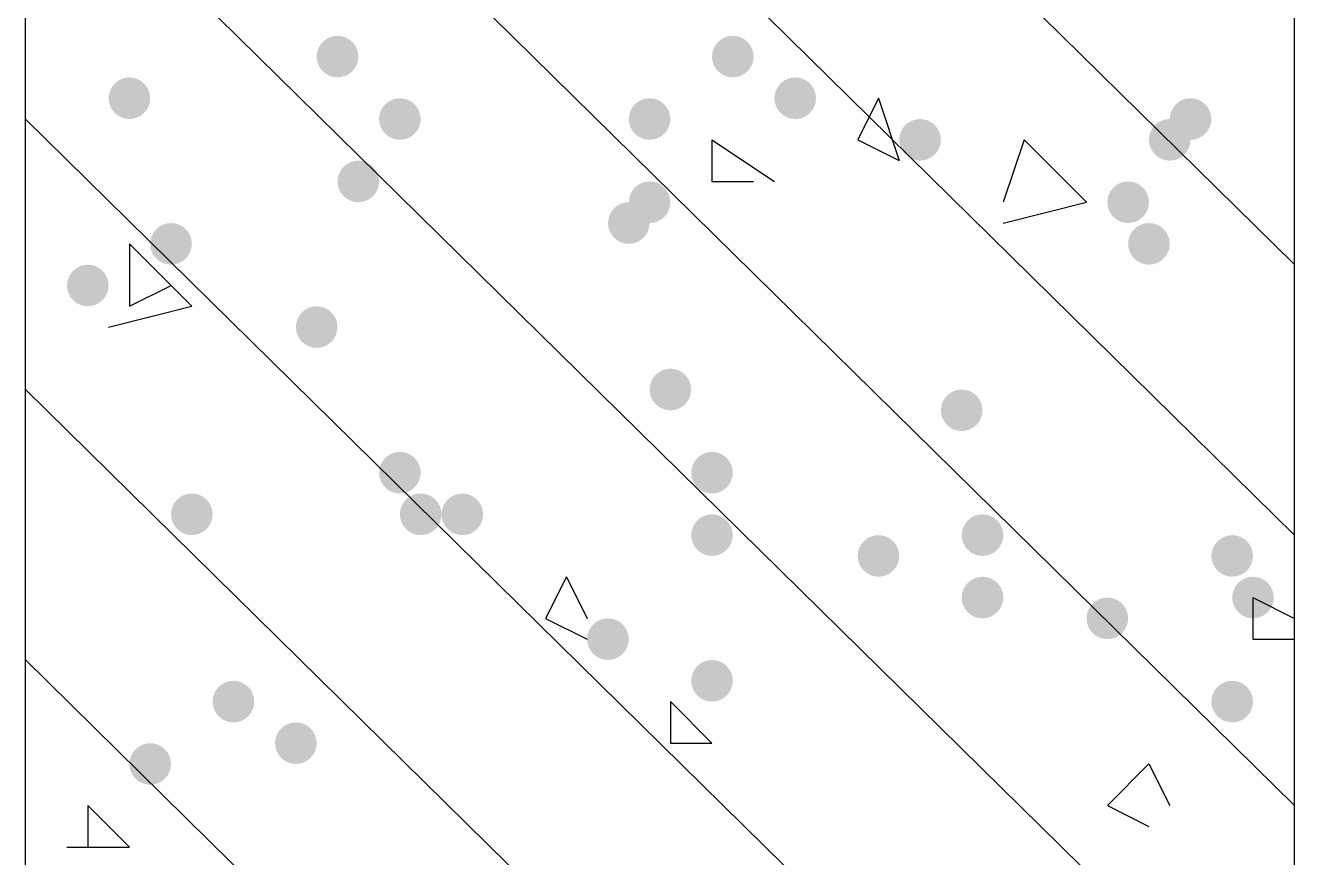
# Model space of a CAD drawing. Header units: inches. Extents: x 11 to 286, y 6 to 196.
# Drawn here: x 184.841 to 187.424, y 99.476 to 101.17 of the extents above; entities that cross this region are included whole.
import ezdxf

# ---------------------------------------------------------------- set-up
doc = ezdxf.new("R2010")
doc.units = ezdxf.units.IN
doc.header["$MEASUREMENT"] = 0
doc.layers.add('PDF_几何图形', color=7, linetype='Continuous')
doc.layers.add('PDF_实体填充', color=7, linetype='Continuous', true_color=0xffffff)

msp = doc.modelspace()

# ---------------------------------------------------------------- hatches: boundary and pattern name
at = {"layer": 'PDF_实体填充', "transparency": 33554559}
h = msp.add_hatch(color=7, dxfattribs=at)
edge = h.paths.add_edge_path(flags=0)
edge.add_spline(control_points=[(185.5188, 101.1061), (185.5188, 101.0828), (185.4997, 101.0638), (185.4764, 101.0638)], knot_values=[0, 0, 0, 0, 1, 1, 1, 1], degree=3, periodic=0)
edge.add_spline(control_points=[(185.4764, 101.0638), (185.4532, 101.0638), (185.4341, 101.0828), (185.4341, 101.1061)], knot_values=[0, 0, 0, 0, 1, 1, 1, 1], degree=3, periodic=0)
edge.add_line((185.4341, 101.1061), (185.4341, 101.1061))
edge.add_spline(control_points=[(185.4341, 101.1061), (185.4341, 101.1294), (185.4532, 101.1484), (185.4764, 101.1484)], knot_values=[0, 0, 0, 0, 1, 1, 1, 1], degree=3, periodic=0)
edge.add_spline(control_points=[(185.4764, 101.1484), (185.4997, 101.1484), (185.5188, 101.1294), (185.5188, 101.1061)], knot_values=[0, 0, 0, 0, 1, 1, 1, 1], degree=3, periodic=0)
edge.add_line((185.5188, 101.1061), (185.5188, 101.1061))
edge.add_line((185.5188, 101.1061), (185.5188, 101.1061))
h = msp.add_hatch(color=7, dxfattribs=at)
edge = h.paths.add_edge_path(flags=0)
edge.add_spline(control_points=[(186.3231, 101.1061), (186.3231, 101.0828), (186.3041, 101.0638), (186.2808, 101.0638)], knot_values=[0, 0, 0, 0, 1, 1, 1, 1], degree=3, periodic=0)
edge.add_spline(control_points=[(186.2808, 101.0638), (186.2575, 101.0638), (186.2384, 101.0828), (186.2384, 101.1061)], knot_values=[0, 0, 0, 0, 1, 1, 1, 1], degree=3, periodic=0)
edge.add_line((186.2384, 101.1061), (186.2384, 101.1061))
edge.add_spline(control_points=[(186.2384, 101.1061), (186.2384, 101.1294), (186.2575, 101.1484), (186.2808, 101.1484)], knot_values=[0, 0, 0, 0, 1, 1, 1, 1], degree=3, periodic=0)
edge.add_spline(control_points=[(186.2808, 101.1484), (186.3041, 101.1484), (186.3231, 101.1294), (186.3231, 101.1061)], knot_values=[0, 0, 0, 0, 1, 1, 1, 1], degree=3, periodic=0)
edge.add_line((186.3231, 101.1061), (186.3231, 101.1061))
edge.add_line((186.3231, 101.1061), (186.3231, 101.1061))
h = msp.add_hatch(color=7, dxfattribs=at)
edge = h.paths.add_edge_path(flags=0)
edge.add_spline(control_points=[(185.0954, 101.0214), (185.0954, 100.9982), (185.0764, 100.9791), (185.0531, 100.9791)], knot_values=[0, 0, 0, 0, 1, 1, 1, 1], degree=3, periodic=0)
edge.add_spline(control_points=[(185.0531, 100.9791), (185.0298, 100.9791), (185.0108, 100.9982), (185.0108, 101.0214)], knot_values=[0, 0, 0, 0, 1, 1, 1, 1], degree=3, periodic=0)
edge.add_line((185.0108, 101.0214), (185.0108, 101.0214))
edge.add_spline(control_points=[(185.0108, 101.0214), (185.0108, 101.0447), (185.0298, 101.0638), (185.0531, 101.0638)], knot_values=[0, 0, 0, 0, 1, 1, 1, 1], degree=3, periodic=0)
edge.add_spline(control_points=[(185.0531, 101.0638), (185.0764, 101.0638), (185.0954, 101.0447), (185.0954, 101.0214)], knot_values=[0, 0, 0, 0, 1, 1, 1, 1], degree=3, periodic=0)
edge.add_line((185.0954, 101.0214), (185.0954, 101.0214))
edge.add_line((185.0954, 101.0214), (185.0954, 101.0214))
h = msp.add_hatch(color=7, dxfattribs=at)
edge = h.paths.add_edge_path(flags=0)
edge.add_spline(control_points=[(186.4501, 101.0214), (186.4501, 100.9982), (186.4311, 100.9791), (186.4078, 100.9791)], knot_values=[0, 0, 0, 0, 1, 1, 1, 1], degree=3, periodic=0)
edge.add_spline(control_points=[(186.4078, 100.9791), (186.3845, 100.9791), (186.3654, 100.9982), (186.3654, 101.0214)], knot_values=[0, 0, 0, 0, 1, 1, 1, 1], degree=3, periodic=0)
edge.add_line((186.3654, 101.0214), (186.3654, 101.0214))
edge.add_spline(control_points=[(186.3654, 101.0214), (186.3654, 101.0447), (186.3845, 101.0638), (186.4078, 101.0638)], knot_values=[0, 0, 0, 0, 1, 1, 1, 1], degree=3, periodic=0)
edge.add_spline(control_points=[(186.4078, 101.0638), (186.4311, 101.0638), (186.4501, 101.0447), (186.4501, 101.0214)], knot_values=[0, 0, 0, 0, 1, 1, 1, 1], degree=3, periodic=0)
edge.add_line((186.4501, 101.0214), (186.4501, 101.0214))
edge.add_line((186.4501, 101.0214), (186.4501, 101.0214))
h = msp.add_hatch(color=7, dxfattribs=at)
edge = h.paths.add_edge_path(flags=0)
edge.add_spline(control_points=[(185.6458, 100.9791), (185.6458, 100.9558), (185.6267, 100.9368), (185.6034, 100.9368)], knot_values=[0, 0, 0, 0, 1, 1, 1, 1], degree=3, periodic=0)
edge.add_spline(control_points=[(185.6034, 100.9368), (185.5802, 100.9368), (185.5611, 100.9558), (185.5611, 100.9791)], knot_values=[0, 0, 0, 0, 1, 1, 1, 1], degree=3, periodic=0)
edge.add_line((185.5611, 100.9791), (185.5611, 100.9791))
edge.add_spline(control_points=[(185.5611, 100.9791), (185.5611, 101.0024), (185.5802, 101.0214), (185.6034, 101.0214)], knot_values=[0, 0, 0, 0, 1, 1, 1, 1], degree=3, periodic=0)
edge.add_spline(control_points=[(185.6034, 101.0214), (185.6267, 101.0214), (185.6458, 101.0024), (185.6458, 100.9791)], knot_values=[0, 0, 0, 0, 1, 1, 1, 1], degree=3, periodic=0)
edge.add_line((185.6458, 100.9791), (185.6458, 100.9791))
edge.add_line((185.6458, 100.9791), (185.6458, 100.9791))
h = msp.add_hatch(color=7, dxfattribs=at)
edge = h.paths.add_edge_path(flags=0)
edge.add_spline(control_points=[(186.1538, 100.9791), (186.1538, 100.9558), (186.1347, 100.9368), (186.1114, 100.9368)], knot_values=[0, 0, 0, 0, 1, 1, 1, 1], degree=3, periodic=0)
edge.add_spline(control_points=[(186.1114, 100.9368), (186.0882, 100.9368), (186.0691, 100.9558), (186.0691, 100.9791)], knot_values=[0, 0, 0, 0, 1, 1, 1, 1], degree=3, periodic=0)
edge.add_line((186.0691, 100.9791), (186.0691, 100.9791))
edge.add_spline(control_points=[(186.0691, 100.9791), (186.0691, 101.0024), (186.0882, 101.0214), (186.1114, 101.0214)], knot_values=[0, 0, 0, 0, 1, 1, 1, 1], degree=3, periodic=0)
edge.add_spline(control_points=[(186.1114, 101.0214), (186.1347, 101.0214), (186.1538, 101.0024), (186.1538, 100.9791)], knot_values=[0, 0, 0, 0, 1, 1, 1, 1], degree=3, periodic=0)
edge.add_line((186.1538, 100.9791), (186.1538, 100.9791))
edge.add_line((186.1538, 100.9791), (186.1538, 100.9791))
h = msp.add_hatch(color=7, dxfattribs=at)
edge = h.paths.add_edge_path(flags=0)
edge.add_spline(control_points=[(187.2544, 100.9791), (187.2544, 100.9558), (187.2354, 100.9368), (187.2121, 100.9368)], knot_values=[0, 0, 0, 0, 1, 1, 1, 1], degree=3, periodic=0)
edge.add_spline(control_points=[(187.2121, 100.9368), (187.1888, 100.9368), (187.1698, 100.9558), (187.1698, 100.9791)], knot_values=[0, 0, 0, 0, 1, 1, 1, 1], degree=3, periodic=0)
edge.add_line((187.1698, 100.9791), (187.1698, 100.9791))
edge.add_spline(control_points=[(187.1698, 100.9791), (187.1698, 101.0024), (187.1888, 101.0214), (187.2121, 101.0214)], knot_values=[0, 0, 0, 0, 1, 1, 1, 1], degree=3, periodic=0)
edge.add_spline(control_points=[(187.2121, 101.0214), (187.2354, 101.0214), (187.2544, 101.0024), (187.2544, 100.9791)], knot_values=[0, 0, 0, 0, 1, 1, 1, 1], degree=3, periodic=0)
edge.add_line((187.2544, 100.9791), (187.2544, 100.9791))
edge.add_line((187.2544, 100.9791), (187.2544, 100.9791))
h = msp.add_hatch(color=7, dxfattribs=at)
edge = h.paths.add_edge_path(flags=0)
edge.add_spline(control_points=[(186.7041, 100.9368), (186.7041, 100.9135), (186.6851, 100.8944), (186.6618, 100.8944)], knot_values=[0, 0, 0, 0, 1, 1, 1, 1], degree=3, periodic=0)
edge.add_spline(control_points=[(186.6618, 100.8944), (186.6385, 100.8944), (186.6194, 100.9135), (186.6194, 100.9368)], knot_values=[0, 0, 0, 0, 1, 1, 1, 1], degree=3, periodic=0)
edge.add_line((186.6194, 100.9368), (186.6194, 100.9368))
edge.add_spline(control_points=[(186.6194, 100.9368), (186.6194, 100.9601), (186.6385, 100.9791), (186.6618, 100.9791)], knot_values=[0, 0, 0, 0, 1, 1, 1, 1], degree=3, periodic=0)
edge.add_spline(control_points=[(186.6618, 100.9791), (186.6851, 100.9791), (186.7041, 100.9601), (186.7041, 100.9368)], knot_values=[0, 0, 0, 0, 1, 1, 1, 1], degree=3, periodic=0)
edge.add_line((186.7041, 100.9368), (186.7041, 100.9368))
edge.add_line((186.7041, 100.9368), (186.7041, 100.9368))
h = msp.add_hatch(color=7, dxfattribs=at)
edge = h.paths.add_edge_path(flags=0)
edge.add_spline(control_points=[(187.2121, 100.9368), (187.2121, 100.9135), (187.1931, 100.8944), (187.1698, 100.8944)], knot_values=[0, 0, 0, 0, 1, 1, 1, 1], degree=3, periodic=0)
edge.add_spline(control_points=[(187.1698, 100.8944), (187.1465, 100.8944), (187.1274, 100.9135), (187.1274, 100.9368)], knot_values=[0, 0, 0, 0, 1, 1, 1, 1], degree=3, periodic=0)
edge.add_line((187.1274, 100.9368), (187.1274, 100.9368))
edge.add_spline(control_points=[(187.1274, 100.9368), (187.1274, 100.9601), (187.1465, 100.9791), (187.1698, 100.9791)], knot_values=[0, 0, 0, 0, 1, 1, 1, 1], degree=3, periodic=0)
edge.add_spline(control_points=[(187.1698, 100.9791), (187.1931, 100.9791), (187.2121, 100.9601), (187.2121, 100.9368)], knot_values=[0, 0, 0, 0, 1, 1, 1, 1], degree=3, periodic=0)
edge.add_line((187.2121, 100.9368), (187.2121, 100.9368))
edge.add_line((187.2121, 100.9368), (187.2121, 100.9368))
h = msp.add_hatch(color=7, dxfattribs=at)
edge = h.paths.add_edge_path(flags=0)
edge.add_spline(control_points=[(185.5611, 100.8521), (185.5611, 100.8288), (185.5421, 100.8098), (185.5188, 100.8098)], knot_values=[0, 0, 0, 0, 1, 1, 1, 1], degree=3, periodic=0)
edge.add_spline(control_points=[(185.5188, 100.8098), (185.4955, 100.8098), (185.4764, 100.8288), (185.4764, 100.8521)], knot_values=[0, 0, 0, 0, 1, 1, 1, 1], degree=3, periodic=0)
edge.add_line((185.4764, 100.8521), (185.4764, 100.8521))
edge.add_spline(control_points=[(185.4764, 100.8521), (185.4764, 100.8754), (185.4955, 100.8944), (185.5188, 100.8944)], knot_values=[0, 0, 0, 0, 1, 1, 1, 1], degree=3, periodic=0)
edge.add_spline(control_points=[(185.5188, 100.8944), (185.5421, 100.8944), (185.5611, 100.8754), (185.5611, 100.8521)], knot_values=[0, 0, 0, 0, 1, 1, 1, 1], degree=3, periodic=0)
edge.add_line((185.5611, 100.8521), (185.5611, 100.8521))
edge.add_line((185.5611, 100.8521), (185.5611, 100.8521))
h = msp.add_hatch(color=7, dxfattribs=at)
edge = h.paths.add_edge_path(flags=0)
edge.add_spline(control_points=[(186.1538, 100.8098), (186.1538, 100.7865), (186.1347, 100.7674), (186.1114, 100.7674)], knot_values=[0, 0, 0, 0, 1, 1, 1, 1], degree=3, periodic=0)
edge.add_spline(control_points=[(186.1114, 100.7674), (186.0882, 100.7674), (186.0691, 100.7865), (186.0691, 100.8098)], knot_values=[0, 0, 0, 0, 1, 1, 1, 1], degree=3, periodic=0)
edge.add_line((186.0691, 100.8098), (186.0691, 100.8098))
edge.add_spline(control_points=[(186.0691, 100.8098), (186.0691, 100.8331), (186.0882, 100.8521), (186.1114, 100.8521)], knot_values=[0, 0, 0, 0, 1, 1, 1, 1], degree=3, periodic=0)
edge.add_spline(control_points=[(186.1114, 100.8521), (186.1347, 100.8521), (186.1538, 100.8331), (186.1538, 100.8098)], knot_values=[0, 0, 0, 0, 1, 1, 1, 1], degree=3, periodic=0)
edge.add_line((186.1538, 100.8098), (186.1538, 100.8098))
edge.add_line((186.1538, 100.8098), (186.1538, 100.8098))
h = msp.add_hatch(color=7, dxfattribs=at)
edge = h.paths.add_edge_path(flags=0)
edge.add_spline(control_points=[(187.1274, 100.8098), (187.1274, 100.7865), (187.1084, 100.7674), (187.0851, 100.7674)], knot_values=[0, 0, 0, 0, 1, 1, 1, 1], degree=3, periodic=0)
edge.add_spline(control_points=[(187.0851, 100.7674), (187.0618, 100.7674), (187.0428, 100.7865), (187.0428, 100.8098)], knot_values=[0, 0, 0, 0, 1, 1, 1, 1], degree=3, periodic=0)
edge.add_line((187.0428, 100.8098), (187.0428, 100.8098))
edge.add_spline(control_points=[(187.0428, 100.8098), (187.0428, 100.8331), (187.0618, 100.8521), (187.0851, 100.8521)], knot_values=[0, 0, 0, 0, 1, 1, 1, 1], degree=3, periodic=0)
edge.add_spline(control_points=[(187.0851, 100.8521), (187.1084, 100.8521), (187.1274, 100.8331), (187.1274, 100.8098)], knot_values=[0, 0, 0, 0, 1, 1, 1, 1], degree=3, periodic=0)
edge.add_line((187.1274, 100.8098), (187.1274, 100.8098))
edge.add_line((187.1274, 100.8098), (187.1274, 100.8098))
h = msp.add_hatch(color=7, dxfattribs=at)
edge = h.paths.add_edge_path(flags=0)
edge.add_spline(control_points=[(186.1114, 100.7674), (186.1114, 100.7442), (186.0924, 100.7251), (186.0691, 100.7251)], knot_values=[0, 0, 0, 0, 1, 1, 1, 1], degree=3, periodic=0)
edge.add_spline(control_points=[(186.0691, 100.7251), (186.0458, 100.7251), (186.0268, 100.7442), (186.0268, 100.7674)], knot_values=[0, 0, 0, 0, 1, 1, 1, 1], degree=3, periodic=0)
edge.add_line((186.0268, 100.7674), (186.0268, 100.7674))
edge.add_spline(control_points=[(186.0268, 100.7674), (186.0268, 100.7907), (186.0458, 100.8098), (186.0691, 100.8098)], knot_values=[0, 0, 0, 0, 1, 1, 1, 1], degree=3, periodic=0)
edge.add_spline(control_points=[(186.0691, 100.8098), (186.0924, 100.8098), (186.1114, 100.7907), (186.1114, 100.7674)], knot_values=[0, 0, 0, 0, 1, 1, 1, 1], degree=3, periodic=0)
edge.add_line((186.1114, 100.7674), (186.1114, 100.7674))
edge.add_line((186.1114, 100.7674), (186.1114, 100.7674))
h = msp.add_hatch(color=7, dxfattribs=at)
edge = h.paths.add_edge_path(flags=0)
edge.add_spline(control_points=[(185.1801, 100.7251), (185.1801, 100.7018), (185.1611, 100.6828), (185.1378, 100.6828)], knot_values=[0, 0, 0, 0, 1, 1, 1, 1], degree=3, periodic=0)
edge.add_spline(control_points=[(185.1378, 100.6828), (185.1145, 100.6828), (185.0954, 100.7018), (185.0954, 100.7251)], knot_values=[0, 0, 0, 0, 1, 1, 1, 1], degree=3, periodic=0)
edge.add_line((185.0954, 100.7251), (185.0954, 100.7251))
edge.add_spline(control_points=[(185.0954, 100.7251), (185.0954, 100.7484), (185.1145, 100.7674), (185.1378, 100.7674)], knot_values=[0, 0, 0, 0, 1, 1, 1, 1], degree=3, periodic=0)
edge.add_spline(control_points=[(185.1378, 100.7674), (185.1611, 100.7674), (185.1801, 100.7484), (185.1801, 100.7251)], knot_values=[0, 0, 0, 0, 1, 1, 1, 1], degree=3, periodic=0)
edge.add_line((185.1801, 100.7251), (185.1801, 100.7251))
edge.add_line((185.1801, 100.7251), (185.1801, 100.7251))
h = msp.add_hatch(color=7, dxfattribs=at)
edge = h.paths.add_edge_path(flags=0)
edge.add_spline(control_points=[(187.1698, 100.7251), (187.1698, 100.7018), (187.1507, 100.6828), (187.1274, 100.6828)], knot_values=[0, 0, 0, 0, 1, 1, 1, 1], degree=3, periodic=0)
edge.add_spline(control_points=[(187.1274, 100.6828), (187.1042, 100.6828), (187.0851, 100.7018), (187.0851, 100.7251)], knot_values=[0, 0, 0, 0, 1, 1, 1, 1], degree=3, periodic=0)
edge.add_line((187.0851, 100.7251), (187.0851, 100.7251))
edge.add_spline(control_points=[(187.0851, 100.7251), (187.0851, 100.7484), (187.1042, 100.7674), (187.1274, 100.7674)], knot_values=[0, 0, 0, 0, 1, 1, 1, 1], degree=3, periodic=0)
edge.add_spline(control_points=[(187.1274, 100.7674), (187.1507, 100.7674), (187.1698, 100.7484), (187.1698, 100.7251)], knot_values=[0, 0, 0, 0, 1, 1, 1, 1], degree=3, periodic=0)
edge.add_line((187.1698, 100.7251), (187.1698, 100.7251))
edge.add_line((187.1698, 100.7251), (187.1698, 100.7251))
h = msp.add_hatch(color=7, dxfattribs=at)
edge = h.paths.add_edge_path(flags=0)
edge.add_spline(control_points=[(185.0108, 100.6404), (185.0108, 100.6172), (184.9917, 100.5981), (184.9684, 100.5981)], knot_values=[0, 0, 0, 0, 1, 1, 1, 1], degree=3, periodic=0)
edge.add_spline(control_points=[(184.9684, 100.5981), (184.9452, 100.5981), (184.9261, 100.6172), (184.9261, 100.6404)], knot_values=[0, 0, 0, 0, 1, 1, 1, 1], degree=3, periodic=0)
edge.add_line((184.9261, 100.6404), (184.9261, 100.6404))
edge.add_spline(control_points=[(184.9261, 100.6404), (184.9261, 100.6637), (184.9452, 100.6828), (184.9684, 100.6828)], knot_values=[0, 0, 0, 0, 1, 1, 1, 1], degree=3, periodic=0)
edge.add_spline(control_points=[(184.9684, 100.6828), (184.9917, 100.6828), (185.0108, 100.6637), (185.0108, 100.6404)], knot_values=[0, 0, 0, 0, 1, 1, 1, 1], degree=3, periodic=0)
edge.add_line((185.0108, 100.6404), (185.0108, 100.6404))
edge.add_line((185.0108, 100.6404), (185.0108, 100.6404))
h = msp.add_hatch(color=7, dxfattribs=at)
edge = h.paths.add_edge_path(flags=0)
edge.add_spline(control_points=[(185.4764, 100.5558), (185.4764, 100.5325), (185.4574, 100.5134), (185.4341, 100.5134)], knot_values=[0, 0, 0, 0, 1, 1, 1, 1], degree=3, periodic=0)
edge.add_spline(control_points=[(185.4341, 100.5134), (185.4108, 100.5134), (185.3918, 100.5325), (185.3918, 100.5558)], knot_values=[0, 0, 0, 0, 1, 1, 1, 1], degree=3, periodic=0)
edge.add_line((185.3918, 100.5558), (185.3918, 100.5558))
edge.add_spline(control_points=[(185.3918, 100.5558), (185.3918, 100.5791), (185.4108, 100.5981), (185.4341, 100.5981)], knot_values=[0, 0, 0, 0, 1, 1, 1, 1], degree=3, periodic=0)
edge.add_spline(control_points=[(185.4341, 100.5981), (185.4574, 100.5981), (185.4764, 100.5791), (185.4764, 100.5558)], knot_values=[0, 0, 0, 0, 1, 1, 1, 1], degree=3, periodic=0)
edge.add_line((185.4764, 100.5558), (185.4764, 100.5558))
edge.add_line((185.4764, 100.5558), (185.4764, 100.5558))
h = msp.add_hatch(color=7, dxfattribs=at)
edge = h.paths.add_edge_path(flags=0)
edge.add_spline(control_points=[(186.1961, 100.4288), (186.1961, 100.4055), (186.1771, 100.3864), (186.1538, 100.3864)], knot_values=[0, 0, 0, 0, 1, 1, 1, 1], degree=3, periodic=0)
edge.add_spline(control_points=[(186.1538, 100.3864), (186.1305, 100.3864), (186.1114, 100.4055), (186.1114, 100.4288)], knot_values=[0, 0, 0, 0, 1, 1, 1, 1], degree=3, periodic=0)
edge.add_line((186.1114, 100.4288), (186.1114, 100.4288))
edge.add_spline(control_points=[(186.1114, 100.4288), (186.1114, 100.4521), (186.1305, 100.4711), (186.1538, 100.4711)], knot_values=[0, 0, 0, 0, 1, 1, 1, 1], degree=3, periodic=0)
edge.add_spline(control_points=[(186.1538, 100.4711), (186.1771, 100.4711), (186.1961, 100.4521), (186.1961, 100.4288)], knot_values=[0, 0, 0, 0, 1, 1, 1, 1], degree=3, periodic=0)
edge.add_line((186.1961, 100.4288), (186.1961, 100.4288))
edge.add_line((186.1961, 100.4288), (186.1961, 100.4288))
h = msp.add_hatch(color=7, dxfattribs=at)
edge = h.paths.add_edge_path(flags=0)
edge.add_spline(control_points=[(186.7888, 100.3864), (186.7888, 100.3632), (186.7697, 100.3441), (186.7464, 100.3441)], knot_values=[0, 0, 0, 0, 1, 1, 1, 1], degree=3, periodic=0)
edge.add_spline(control_points=[(186.7464, 100.3441), (186.7232, 100.3441), (186.7041, 100.3632), (186.7041, 100.3864)], knot_values=[0, 0, 0, 0, 1, 1, 1, 1], degree=3, periodic=0)
edge.add_line((186.7041, 100.3864), (186.7041, 100.3864))
edge.add_spline(control_points=[(186.7041, 100.3864), (186.7041, 100.4097), (186.7232, 100.4288), (186.7464, 100.4288)], knot_values=[0, 0, 0, 0, 1, 1, 1, 1], degree=3, periodic=0)
edge.add_spline(control_points=[(186.7464, 100.4288), (186.7697, 100.4288), (186.7888, 100.4097), (186.7888, 100.3864)], knot_values=[0, 0, 0, 0, 1, 1, 1, 1], degree=3, periodic=0)
edge.add_line((186.7888, 100.3864), (186.7888, 100.3864))
edge.add_line((186.7888, 100.3864), (186.7888, 100.3864))
h = msp.add_hatch(color=7, dxfattribs=at)
edge = h.paths.add_edge_path(flags=0)
edge.add_spline(control_points=[(185.6458, 100.2594), (185.6458, 100.2362), (185.6267, 100.2171), (185.6034, 100.2171)], knot_values=[0, 0, 0, 0, 1, 1, 1, 1], degree=3, periodic=0)
edge.add_spline(control_points=[(185.6034, 100.2171), (185.5802, 100.2171), (185.5611, 100.2362), (185.5611, 100.2594)], knot_values=[0, 0, 0, 0, 1, 1, 1, 1], degree=3, periodic=0)
edge.add_line((185.5611, 100.2594), (185.5611, 100.2594))
edge.add_spline(control_points=[(185.5611, 100.2594), (185.5611, 100.2827), (185.5802, 100.3018), (185.6034, 100.3018)], knot_values=[0, 0, 0, 0, 1, 1, 1, 1], degree=3, periodic=0)
edge.add_spline(control_points=[(185.6034, 100.3018), (185.6267, 100.3018), (185.6458, 100.2827), (185.6458, 100.2594)], knot_values=[0, 0, 0, 0, 1, 1, 1, 1], degree=3, periodic=0)
edge.add_line((185.6458, 100.2594), (185.6458, 100.2594))
edge.add_line((185.6458, 100.2594), (185.6458, 100.2594))
h = msp.add_hatch(color=7, dxfattribs=at)
edge = h.paths.add_edge_path(flags=0)
edge.add_spline(control_points=[(186.2808, 100.2594), (186.2808, 100.2362), (186.2617, 100.2171), (186.2384, 100.2171)], knot_values=[0, 0, 0, 0, 1, 1, 1, 1], degree=3, periodic=0)
edge.add_spline(control_points=[(186.2384, 100.2171), (186.2152, 100.2171), (186.1961, 100.2362), (186.1961, 100.2594)], knot_values=[0, 0, 0, 0, 1, 1, 1, 1], degree=3, periodic=0)
edge.add_line((186.1961, 100.2594), (186.1961, 100.2594))
edge.add_spline(control_points=[(186.1961, 100.2594), (186.1961, 100.2827), (186.2152, 100.3018), (186.2384, 100.3018)], knot_values=[0, 0, 0, 0, 1, 1, 1, 1], degree=3, periodic=0)
edge.add_spline(control_points=[(186.2384, 100.3018), (186.2617, 100.3018), (186.2808, 100.2827), (186.2808, 100.2594)], knot_values=[0, 0, 0, 0, 1, 1, 1, 1], degree=3, periodic=0)
edge.add_line((186.2808, 100.2594), (186.2808, 100.2594))
edge.add_line((186.2808, 100.2594), (186.2808, 100.2594))
h = msp.add_hatch(color=7, dxfattribs=at)
edge = h.paths.add_edge_path(flags=0)
edge.add_spline(control_points=[(185.2224, 100.1748), (185.2224, 100.1515), (185.2034, 100.1324), (185.1801, 100.1324)], knot_values=[0, 0, 0, 0, 1, 1, 1, 1], degree=3, periodic=0)
edge.add_spline(control_points=[(185.1801, 100.1324), (185.1568, 100.1324), (185.1378, 100.1515), (185.1378, 100.1748)], knot_values=[0, 0, 0, 0, 1, 1, 1, 1], degree=3, periodic=0)
edge.add_line((185.1378, 100.1748), (185.1378, 100.1748))
edge.add_spline(control_points=[(185.1378, 100.1748), (185.1378, 100.1981), (185.1568, 100.2171), (185.1801, 100.2171)], knot_values=[0, 0, 0, 0, 1, 1, 1, 1], degree=3, periodic=0)
edge.add_spline(control_points=[(185.1801, 100.2171), (185.2034, 100.2171), (185.2224, 100.1981), (185.2224, 100.1748)], knot_values=[0, 0, 0, 0, 1, 1, 1, 1], degree=3, periodic=0)
edge.add_line((185.2224, 100.1748), (185.2224, 100.1748))
edge.add_line((185.2224, 100.1748), (185.2224, 100.1748))
h = msp.add_hatch(color=7, dxfattribs=at)
edge = h.paths.add_edge_path(flags=0)
edge.add_spline(control_points=[(185.6881, 100.1748), (185.6881, 100.1515), (185.6691, 100.1324), (185.6458, 100.1324)], knot_values=[0, 0, 0, 0, 1, 1, 1, 1], degree=3, periodic=0)
edge.add_spline(control_points=[(185.6458, 100.1324), (185.6225, 100.1324), (185.6034, 100.1515), (185.6034, 100.1748)], knot_values=[0, 0, 0, 0, 1, 1, 1, 1], degree=3, periodic=0)
edge.add_line((185.6034, 100.1748), (185.6034, 100.1748))
edge.add_spline(control_points=[(185.6034, 100.1748), (185.6034, 100.1981), (185.6225, 100.2171), (185.6458, 100.2171)], knot_values=[0, 0, 0, 0, 1, 1, 1, 1], degree=3, periodic=0)
edge.add_spline(control_points=[(185.6458, 100.2171), (185.6691, 100.2171), (185.6881, 100.1981), (185.6881, 100.1748)], knot_values=[0, 0, 0, 0, 1, 1, 1, 1], degree=3, periodic=0)
edge.add_line((185.6881, 100.1748), (185.6881, 100.1748))
edge.add_line((185.6881, 100.1748), (185.6881, 100.1748))
h = msp.add_hatch(color=7, dxfattribs=at)
edge = h.paths.add_edge_path(flags=0)
edge.add_spline(control_points=[(185.7728, 100.1748), (185.7728, 100.1515), (185.7537, 100.1324), (185.7304, 100.1324)], knot_values=[0, 0, 0, 0, 1, 1, 1, 1], degree=3, periodic=0)
edge.add_spline(control_points=[(185.7304, 100.1324), (185.7072, 100.1324), (185.6881, 100.1515), (185.6881, 100.1748)], knot_values=[0, 0, 0, 0, 1, 1, 1, 1], degree=3, periodic=0)
edge.add_line((185.6881, 100.1748), (185.6881, 100.1748))
edge.add_spline(control_points=[(185.6881, 100.1748), (185.6881, 100.1981), (185.7072, 100.2171), (185.7304, 100.2171)], knot_values=[0, 0, 0, 0, 1, 1, 1, 1], degree=3, periodic=0)
edge.add_spline(control_points=[(185.7304, 100.2171), (185.7537, 100.2171), (185.7728, 100.1981), (185.7728, 100.1748)], knot_values=[0, 0, 0, 0, 1, 1, 1, 1], degree=3, periodic=0)
edge.add_line((185.7728, 100.1748), (185.7728, 100.1748))
edge.add_line((185.7728, 100.1748), (185.7728, 100.1748))
h = msp.add_hatch(color=7, dxfattribs=at)
edge = h.paths.add_edge_path(flags=0)
edge.add_spline(control_points=[(186.2808, 100.1324), (186.2808, 100.1092), (186.2617, 100.0901), (186.2384, 100.0901)], knot_values=[0, 0, 0, 0, 1, 1, 1, 1], degree=3, periodic=0)
edge.add_spline(control_points=[(186.2384, 100.0901), (186.2152, 100.0901), (186.1961, 100.1092), (186.1961, 100.1324)], knot_values=[0, 0, 0, 0, 1, 1, 1, 1], degree=3, periodic=0)
edge.add_line((186.1961, 100.1324), (186.1961, 100.1324))
edge.add_spline(control_points=[(186.1961, 100.1324), (186.1961, 100.1557), (186.2152, 100.1748), (186.2384, 100.1748)], knot_values=[0, 0, 0, 0, 1, 1, 1, 1], degree=3, periodic=0)
edge.add_spline(control_points=[(186.2384, 100.1748), (186.2617, 100.1748), (186.2808, 100.1557), (186.2808, 100.1324)], knot_values=[0, 0, 0, 0, 1, 1, 1, 1], degree=3, periodic=0)
edge.add_line((186.2808, 100.1324), (186.2808, 100.1324))
edge.add_line((186.2808, 100.1324), (186.2808, 100.1324))
h = msp.add_hatch(color=7, dxfattribs=at)
edge = h.paths.add_edge_path(flags=0)
edge.add_spline(control_points=[(186.8311, 100.1324), (186.8311, 100.1092), (186.8121, 100.0901), (186.7888, 100.0901)], knot_values=[0, 0, 0, 0, 1, 1, 1, 1], degree=3, periodic=0)
edge.add_spline(control_points=[(186.7888, 100.0901), (186.7655, 100.0901), (186.7464, 100.1092), (186.7464, 100.1324)], knot_values=[0, 0, 0, 0, 1, 1, 1, 1], degree=3, periodic=0)
edge.add_line((186.7464, 100.1324), (186.7464, 100.1324))
edge.add_spline(control_points=[(186.7464, 100.1324), (186.7464, 100.1557), (186.7655, 100.1748), (186.7888, 100.1748)], knot_values=[0, 0, 0, 0, 1, 1, 1, 1], degree=3, periodic=0)
edge.add_spline(control_points=[(186.7888, 100.1748), (186.8121, 100.1748), (186.8311, 100.1557), (186.8311, 100.1324)], knot_values=[0, 0, 0, 0, 1, 1, 1, 1], degree=3, periodic=0)
edge.add_line((186.8311, 100.1324), (186.8311, 100.1324))
edge.add_line((186.8311, 100.1324), (186.8311, 100.1324))
h = msp.add_hatch(color=7, dxfattribs=at)
edge = h.paths.add_edge_path(flags=0)
edge.add_spline(control_points=[(186.6194, 100.0901), (186.6194, 100.0668), (186.6004, 100.0478), (186.5771, 100.0478)], knot_values=[0, 0, 0, 0, 1, 1, 1, 1], degree=3, periodic=0)
edge.add_spline(control_points=[(186.5771, 100.0478), (186.5538, 100.0478), (186.5348, 100.0668), (186.5348, 100.0901)], knot_values=[0, 0, 0, 0, 1, 1, 1, 1], degree=3, periodic=0)
edge.add_line((186.5348, 100.0901), (186.5348, 100.0901))
edge.add_spline(control_points=[(186.5348, 100.0901), (186.5348, 100.1134), (186.5538, 100.1324), (186.5771, 100.1324)], knot_values=[0, 0, 0, 0, 1, 1, 1, 1], degree=3, periodic=0)
edge.add_spline(control_points=[(186.5771, 100.1324), (186.6004, 100.1324), (186.6194, 100.1134), (186.6194, 100.0901)], knot_values=[0, 0, 0, 0, 1, 1, 1, 1], degree=3, periodic=0)
edge.add_line((186.6194, 100.0901), (186.6194, 100.0901))
edge.add_line((186.6194, 100.0901), (186.6194, 100.0901))
h = msp.add_hatch(color=7, dxfattribs=at)
edge = h.paths.add_edge_path(flags=0)
edge.add_spline(control_points=[(187.3391, 100.0901), (187.3391, 100.0668), (187.3201, 100.0478), (187.2968, 100.0478)], knot_values=[0, 0, 0, 0, 1, 1, 1, 1], degree=3, periodic=0)
edge.add_spline(control_points=[(187.2968, 100.0478), (187.2735, 100.0478), (187.2544, 100.0668), (187.2544, 100.0901)], knot_values=[0, 0, 0, 0, 1, 1, 1, 1], degree=3, periodic=0)
edge.add_line((187.2544, 100.0901), (187.2544, 100.0901))
edge.add_spline(control_points=[(187.2544, 100.0901), (187.2544, 100.1134), (187.2735, 100.1324), (187.2968, 100.1324)], knot_values=[0, 0, 0, 0, 1, 1, 1, 1], degree=3, periodic=0)
edge.add_spline(control_points=[(187.2968, 100.1324), (187.3201, 100.1324), (187.3391, 100.1134), (187.3391, 100.0901)], knot_values=[0, 0, 0, 0, 1, 1, 1, 1], degree=3, periodic=0)
edge.add_line((187.3391, 100.0901), (187.3391, 100.0901))
edge.add_line((187.3391, 100.0901), (187.3391, 100.0901))
h = msp.add_hatch(color=7, dxfattribs=at)
edge = h.paths.add_edge_path(flags=0)
edge.add_spline(control_points=[(186.8311, 100.0054), (186.8311, 99.9822), (186.8121, 99.9631), (186.7888, 99.9631)], knot_values=[0, 0, 0, 0, 1, 1, 1, 1], degree=3, periodic=0)
edge.add_spline(control_points=[(186.7888, 99.9631), (186.7655, 99.9631), (186.7464, 99.9822), (186.7464, 100.0054)], knot_values=[0, 0, 0, 0, 1, 1, 1, 1], degree=3, periodic=0)
edge.add_line((186.7464, 100.0054), (186.7464, 100.0054))
edge.add_spline(control_points=[(186.7464, 100.0054), (186.7464, 100.0287), (186.7655, 100.0478), (186.7888, 100.0478)], knot_values=[0, 0, 0, 0, 1, 1, 1, 1], degree=3, periodic=0)
edge.add_spline(control_points=[(186.7888, 100.0478), (186.8121, 100.0478), (186.8311, 100.0287), (186.8311, 100.0054)], knot_values=[0, 0, 0, 0, 1, 1, 1, 1], degree=3, periodic=0)
edge.add_line((186.8311, 100.0054), (186.8311, 100.0054))
edge.add_line((186.8311, 100.0054), (186.8311, 100.0054))
h = msp.add_hatch(color=7, dxfattribs=at)
edge = h.paths.add_edge_path(flags=0)
edge.add_spline(control_points=[(187.3814, 100.0054), (187.3814, 99.9822), (187.3624, 99.9631), (187.3391, 99.9631)], knot_values=[0, 0, 0, 0, 1, 1, 1, 1], degree=3, periodic=0)
edge.add_spline(control_points=[(187.3391, 99.9631), (187.3158, 99.9631), (187.2968, 99.9822), (187.2968, 100.0054)], knot_values=[0, 0, 0, 0, 1, 1, 1, 1], degree=3, periodic=0)
edge.add_line((187.2968, 100.0054), (187.2968, 100.0054))
edge.add_spline(control_points=[(187.2968, 100.0054), (187.2968, 100.0287), (187.3158, 100.0478), (187.3391, 100.0478)], knot_values=[0, 0, 0, 0, 1, 1, 1, 1], degree=3, periodic=0)
edge.add_spline(control_points=[(187.3391, 100.0478), (187.3624, 100.0478), (187.3814, 100.0287), (187.3814, 100.0054)], knot_values=[0, 0, 0, 0, 1, 1, 1, 1], degree=3, periodic=0)
edge.add_line((187.3814, 100.0054), (187.3814, 100.0054))
edge.add_line((187.3814, 100.0054), (187.3814, 100.0054))
h = msp.add_hatch(color=7, dxfattribs=at)
edge = h.paths.add_edge_path(flags=0)
edge.add_spline(control_points=[(187.0851, 99.9631), (187.0851, 99.9398), (187.0661, 99.9208), (187.0428, 99.9208)], knot_values=[0, 0, 0, 0, 1, 1, 1, 1], degree=3, periodic=0)
edge.add_spline(control_points=[(187.0428, 99.9208), (187.0195, 99.9208), (187.0004, 99.9398), (187.0004, 99.9631)], knot_values=[0, 0, 0, 0, 1, 1, 1, 1], degree=3, periodic=0)
edge.add_line((187.0004, 99.9631), (187.0004, 99.9631))
edge.add_spline(control_points=[(187.0004, 99.9631), (187.0004, 99.9864), (187.0195, 100.0054), (187.0428, 100.0054)], knot_values=[0, 0, 0, 0, 1, 1, 1, 1], degree=3, periodic=0)
edge.add_spline(control_points=[(187.0428, 100.0054), (187.0661, 100.0054), (187.0851, 99.9864), (187.0851, 99.9631)], knot_values=[0, 0, 0, 0, 1, 1, 1, 1], degree=3, periodic=0)
edge.add_line((187.0851, 99.9631), (187.0851, 99.9631))
edge.add_line((187.0851, 99.9631), (187.0851, 99.9631))
h = msp.add_hatch(color=7, dxfattribs=at)
edge = h.paths.add_edge_path(flags=0)
edge.add_spline(control_points=[(186.0691, 99.9208), (186.0691, 99.8975), (186.0501, 99.8784), (186.0268, 99.8784)], knot_values=[0, 0, 0, 0, 1, 1, 1, 1], degree=3, periodic=0)
edge.add_spline(control_points=[(186.0268, 99.8784), (186.0035, 99.8784), (185.9844, 99.8975), (185.9844, 99.9208)], knot_values=[0, 0, 0, 0, 1, 1, 1, 1], degree=3, periodic=0)
edge.add_line((185.9844, 99.9208), (185.9844, 99.9208))
edge.add_spline(control_points=[(185.9844, 99.9208), (185.9844, 99.9441), (186.0035, 99.9631), (186.0268, 99.9631)], knot_values=[0, 0, 0, 0, 1, 1, 1, 1], degree=3, periodic=0)
edge.add_spline(control_points=[(186.0268, 99.9631), (186.0501, 99.9631), (186.0691, 99.9441), (186.0691, 99.9208)], knot_values=[0, 0, 0, 0, 1, 1, 1, 1], degree=3, periodic=0)
edge.add_line((186.0691, 99.9208), (186.0691, 99.9208))
edge.add_line((186.0691, 99.9208), (186.0691, 99.9208))
h = msp.add_hatch(color=7, dxfattribs=at)
edge = h.paths.add_edge_path(flags=0)
edge.add_spline(control_points=[(186.2808, 99.8361), (186.2808, 99.8128), (186.2617, 99.7938), (186.2384, 99.7938)], knot_values=[0, 0, 0, 0, 1, 1, 1, 1], degree=3, periodic=0)
edge.add_spline(control_points=[(186.2384, 99.7938), (186.2152, 99.7938), (186.1961, 99.8128), (186.1961, 99.8361)], knot_values=[0, 0, 0, 0, 1, 1, 1, 1], degree=3, periodic=0)
edge.add_line((186.1961, 99.8361), (186.1961, 99.8361))
edge.add_spline(control_points=[(186.1961, 99.8361), (186.1961, 99.8594), (186.2152, 99.8784), (186.2384, 99.8784)], knot_values=[0, 0, 0, 0, 1, 1, 1, 1], degree=3, periodic=0)
edge.add_spline(control_points=[(186.2384, 99.8784), (186.2617, 99.8784), (186.2808, 99.8594), (186.2808, 99.8361)], knot_values=[0, 0, 0, 0, 1, 1, 1, 1], degree=3, periodic=0)
edge.add_line((186.2808, 99.8361), (186.2808, 99.8361))
edge.add_line((186.2808, 99.8361), (186.2808, 99.8361))
h = msp.add_hatch(color=7, dxfattribs=at)
edge = h.paths.add_edge_path(flags=0)
edge.add_spline(control_points=[(185.3071, 99.7938), (185.3071, 99.7705), (185.2881, 99.7514), (185.2648, 99.7514)], knot_values=[0, 0, 0, 0, 1, 1, 1, 1], degree=3, periodic=0)
edge.add_spline(control_points=[(185.2648, 99.7514), (185.2415, 99.7514), (185.2224, 99.7705), (185.2224, 99.7938)], knot_values=[0, 0, 0, 0, 1, 1, 1, 1], degree=3, periodic=0)
edge.add_line((185.2224, 99.7938), (185.2224, 99.7938))
edge.add_spline(control_points=[(185.2224, 99.7938), (185.2224, 99.8171), (185.2415, 99.8361), (185.2648, 99.8361)], knot_values=[0, 0, 0, 0, 1, 1, 1, 1], degree=3, periodic=0)
edge.add_spline(control_points=[(185.2648, 99.8361), (185.2881, 99.8361), (185.3071, 99.8171), (185.3071, 99.7938)], knot_values=[0, 0, 0, 0, 1, 1, 1, 1], degree=3, periodic=0)
edge.add_line((185.3071, 99.7938), (185.3071, 99.7938))
edge.add_line((185.3071, 99.7938), (185.3071, 99.7938))
h = msp.add_hatch(color=7, dxfattribs=at)
edge = h.paths.add_edge_path(flags=0)
edge.add_spline(control_points=[(187.3391, 99.7938), (187.3391, 99.7705), (187.3201, 99.7514), (187.2968, 99.7514)], knot_values=[0, 0, 0, 0, 1, 1, 1, 1], degree=3, periodic=0)
edge.add_spline(control_points=[(187.2968, 99.7514), (187.2735, 99.7514), (187.2544, 99.7705), (187.2544, 99.7938)], knot_values=[0, 0, 0, 0, 1, 1, 1, 1], degree=3, periodic=0)
edge.add_line((187.2544, 99.7938), (187.2544, 99.7938))
edge.add_spline(control_points=[(187.2544, 99.7938), (187.2544, 99.8171), (187.2735, 99.8361), (187.2968, 99.8361)], knot_values=[0, 0, 0, 0, 1, 1, 1, 1], degree=3, periodic=0)
edge.add_spline(control_points=[(187.2968, 99.8361), (187.3201, 99.8361), (187.3391, 99.8171), (187.3391, 99.7938)], knot_values=[0, 0, 0, 0, 1, 1, 1, 1], degree=3, periodic=0)
edge.add_line((187.3391, 99.7938), (187.3391, 99.7938))
edge.add_line((187.3391, 99.7938), (187.3391, 99.7938))
h = msp.add_hatch(color=7, dxfattribs=at)
edge = h.paths.add_edge_path(flags=0)
edge.add_spline(control_points=[(185.4341, 99.7091), (185.4341, 99.6858), (185.4151, 99.6668), (185.3918, 99.6668)], knot_values=[0, 0, 0, 0, 1, 1, 1, 1], degree=3, periodic=0)
edge.add_spline(control_points=[(185.3918, 99.6668), (185.3685, 99.6668), (185.3494, 99.6858), (185.3494, 99.7091)], knot_values=[0, 0, 0, 0, 1, 1, 1, 1], degree=3, periodic=0)
edge.add_line((185.3494, 99.7091), (185.3494, 99.7091))
edge.add_spline(control_points=[(185.3494, 99.7091), (185.3494, 99.7324), (185.3685, 99.7514), (185.3918, 99.7514)], knot_values=[0, 0, 0, 0, 1, 1, 1, 1], degree=3, periodic=0)
edge.add_spline(control_points=[(185.3918, 99.7514), (185.4151, 99.7514), (185.4341, 99.7324), (185.4341, 99.7091)], knot_values=[0, 0, 0, 0, 1, 1, 1, 1], degree=3, periodic=0)
edge.add_line((185.4341, 99.7091), (185.4341, 99.7091))
edge.add_line((185.4341, 99.7091), (185.4341, 99.7091))
h = msp.add_hatch(color=7, dxfattribs=at)
edge = h.paths.add_edge_path(flags=0)
edge.add_spline(control_points=[(185.1378, 99.6668), (185.1378, 99.6435), (185.1187, 99.6244), (185.0954, 99.6244)], knot_values=[0, 0, 0, 0, 1, 1, 1, 1], degree=3, periodic=0)
edge.add_spline(control_points=[(185.0954, 99.6244), (185.0722, 99.6244), (185.0531, 99.6435), (185.0531, 99.6668)], knot_values=[0, 0, 0, 0, 1, 1, 1, 1], degree=3, periodic=0)
edge.add_line((185.0531, 99.6668), (185.0531, 99.6668))
edge.add_spline(control_points=[(185.0531, 99.6668), (185.0531, 99.6901), (185.0722, 99.7091), (185.0954, 99.7091)], knot_values=[0, 0, 0, 0, 1, 1, 1, 1], degree=3, periodic=0)
edge.add_spline(control_points=[(185.0954, 99.7091), (185.1187, 99.7091), (185.1378, 99.6901), (185.1378, 99.6668)], knot_values=[0, 0, 0, 0, 1, 1, 1, 1], degree=3, periodic=0)
edge.add_line((185.1378, 99.6668), (185.1378, 99.6668))
edge.add_line((185.1378, 99.6668), (185.1378, 99.6668))

# ---------------------------------------------------------------- linework, layer by layer
at = {"layer": 'PDF_几何图形'}
for p, q in [((184.8414, 70.5414), (184.8414, 107.3291)), ((187.4238, 68.0014), (187.4238, 107.3291)), ((184.8414, 103.2228), (187.4238, 100.6828)), ((184.8414, 102.6724), (187.4238, 100.1324)), ((184.8414, 102.1221), (187.4238, 99.5821)), ((184.8414, 101.5718), (187.4238, 99.0318)), ((186.5771, 101.0214), (186.5348, 100.9368)), ((186.5771, 101.0214), (186.6194, 100.8944)), ((184.8414, 100.9791), (187.4238, 98.4391)), ((186.2384, 100.9368), (186.3654, 100.8521)), ((186.2384, 100.9368), (186.2384, 100.8521)), ((186.5348, 100.9368), (186.6194, 100.8944)), ((186.8734, 100.9368), (186.8311, 100.8098)), ((186.8734, 100.9368), (187.0004, 100.8098)), ((186.2384, 100.8521), (186.3231, 100.8521)), ((186.8311, 100.7674), (187.0004, 100.8098)), ((185.0531, 100.7251), (185.1378, 100.6404)), ((185.0531, 100.7251), (185.0531, 100.6404)), ((185.0531, 100.7251), (185.1801, 100.5981)), ((185.0531, 100.7251), (185.0531, 100.5981)), ((185.0531, 100.5981), (185.1378, 100.6404)), ((185.0108, 100.5558), (185.1801, 100.5981)), ((184.8414, 100.4288), (187.4238, 97.8888)), ((185.9421, 100.0478), (185.8998, 99.9631)), ((185.9421, 100.0478), (185.9844, 99.9631)), ((187.3391, 100.0054), (187.4238, 99.9631)), ((187.3391, 100.0054), (187.3391, 99.9208)), ((185.8998, 99.9631), (185.9844, 99.9208)), ((187.3391, 99.9208), (187.4238, 99.9208)), ((184.8414, 99.8784), (187.4238, 97.3384)), ((186.1538, 99.7938), (186.2384, 99.7091)), ((186.1538, 99.7938), (186.1538, 99.7091)), ((186.1538, 99.7091), (186.2384, 99.7091)), ((187.1274, 99.6668), (187.0428, 99.5821)), ((187.1274, 99.6668), (187.1698, 99.5821)), ((184.9684, 99.5821), (185.0531, 99.4974)), ((184.9684, 99.5821), (184.9684, 99.4974)), ((187.0428, 99.5821), (187.1274, 99.5398)), ((184.9261, 99.4974), (185.0531, 99.4974))]:
    msp.add_line(p, q, dxfattribs=at)

doc.saveas('drawing.dxf')
